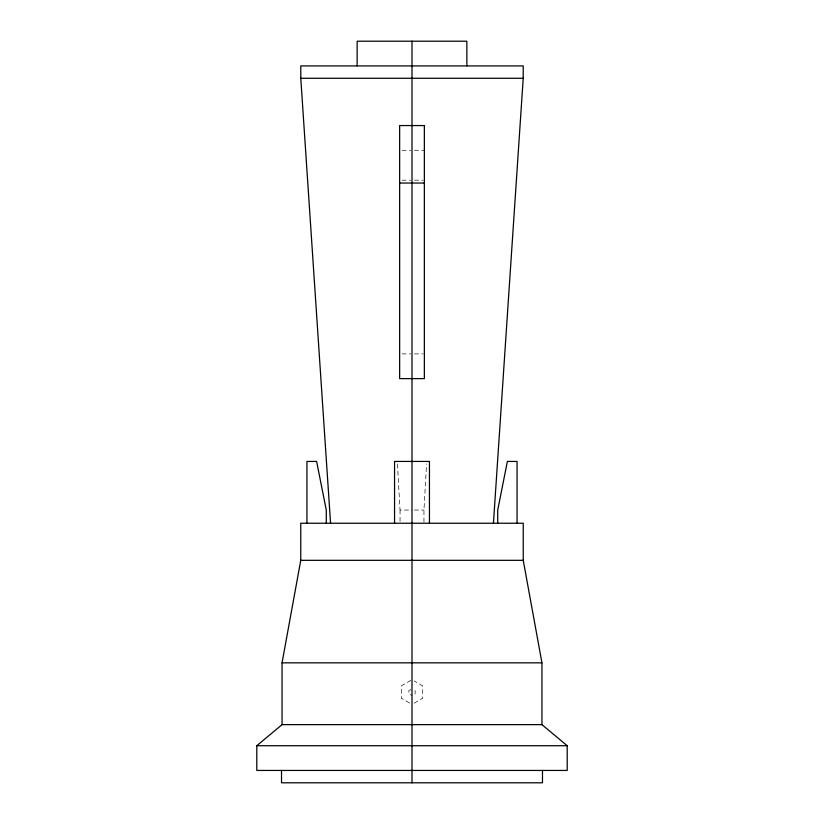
<?xml version="1.0" encoding="UTF-8"?>
<svg xmlns="http://www.w3.org/2000/svg" width="824" height="824" viewBox="0 0 824 824"><rect width="100%" height="100%" fill="white"/><g stroke="black" fill="none" stroke-linecap="round" stroke-linejoin="round"><path stroke-width="0.62" stroke-dasharray="4.12 3.09" d="M423.958 522.045L423.958 510.046L426.554 463.994M410.929 680.315L401.298 685.877L401.298 698.237L412 704.417M414.142 703.181L422.702 698.237L422.702 685.877L414.142 680.933M410.97 689.544L408.9 690.44L408.9 694.086L412 695.425M402.112 150.277L410.764 150.277M414.472 150.277L424.36 150.277M402.112 180.188L410.764 180.188M414.472 180.188L423.124 180.188M402.112 353.898L410.764 353.898M414.472 353.898L423.124 353.898M397.446 463.994L400.042 510.046L412 510.046M414.39 510.046L423.958 510.046M415.1 690.44L415.1 694.086M400.042 510.046L400.042 522.045"/><path stroke-width="1.24" d="M493.432 523.24L523.219 78.28L523.219 65.92L300.781 65.92L300.781 78.28L330.568 523.24M282.055 724.636L282.055 662.836L300.76 560.32L300.76 523.24L523.24 523.24L523.24 560.32L541.945 662.836L541.945 724.636L567.2 745.72L567.2 770.44L256.8 770.44L256.8 745.72L282.055 724.636L541.945 724.636M300.781 78.28L523.219 78.28M399.64 183.031L424.36 183.031M300.76 560.32L523.24 560.32M282.055 662.836L541.945 662.836M256.8 745.72L567.2 745.72M542.48 770.44L542.48 782.8L281.52 782.8L281.52 770.44M517.06 523.24L517.06 461.44L507.388 461.44L497.717 510.046L497.717 523.24M466.858 65.92L466.858 41.2L357.142 41.2L357.142 65.92M429.448 523.24L429.448 461.44L394.552 461.44L394.552 523.24M412 41.2L412 782.8M326.283 523.24L326.283 510.046L316.612 461.44L306.94 461.44L306.94 523.24M424.36 125.557L399.64 125.557L399.64 378.618L424.36 378.618L424.36 125.557"/></g></svg>
